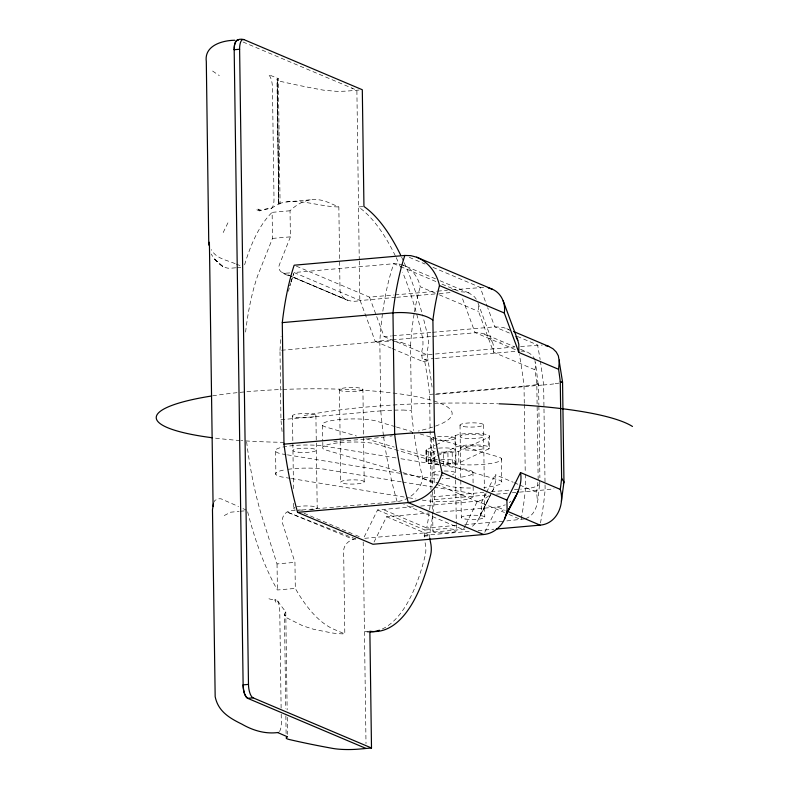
<?xml version="1.0" encoding="UTF-8"?>
<svg xmlns="http://www.w3.org/2000/svg" width="789" height="789" viewBox="0 0 789 789"><rect width="100%" height="100%" fill="white"/><g stroke="black" fill="none" stroke-linecap="round" stroke-linejoin="round"><path stroke-width="0.59" stroke-dasharray="3.94 2.96" d="M538.157 479.801L536.816 383.622A173.195 64.639 85 0 0 534.903 369.775L493.569 352.269L478.499 311.448L478.479 305.175M493.569 352.269L493.549 345.996L492.75 342.929L477.68 302.108M525.602 518.679C539.952 513.126 537.585 494.713 539.952 482.651L539.489 481.211M424.304 537.112A11.746 4.379 85 0 1 424.275 536.155L424.886 530.011L430.321 529.527L430.932 526.569A205.485 76.691 85 0 0 432.747 514.497M540.504 522.989L542.467 511.528A205.485 76.691 85 0 0 545.12 489.87L543.651 384.943L540.465 361.451M534.903 369.775L535.583 366.155L534.972 360.474M429.877 538.532A11.746 4.379 85 0 1 429.699 535.672L430.321 529.527L382.99 509.477M414.274 435.064A168.501 62.883 85 0 0 422.924 478.469C420.162 490.482 409.343 500.187 397.094 501.587L297.345 510.424M290.668 283.152L289.849 285.805L293.735 273.467M278.714 203.335L277.333 79.137L278.714 203.335L280.075 203.661L278.33 78.604L268.516 74.59A11.746 4.379 85 0 1 272.461 87.599L274.01 198.907A11.746 4.379 85 0 1 271.475 208.345L264.591 209.43M290.934 282.265L293.686 273.615M539.952 482.651L539.508 484.032A23.414 7.101 2.4 0 1 525.474 488.736L520.562 489.16M472.483 526.273L477.532 521.085L490.531 494.772M486.063 493.293L481.182 503.145L481.349 510.453L480.639 514.181L493.46 489.318L495.443 481.98L495.285 474.672L513.156 482.247M359.271 261.07L359.823 300.402C351.795 303.035 340.306 299.771 340.01 289.928L338.846 206.925L328.106 202.369A214.342 79.995 85 0 0 290.036 210.771L290.401 236.838L279.553 264.315C276.042 271.702 285.805 274.957 291.072 276.377M290.036 210.771L272.126 212.349L272.491 238.416L257.668 275.686A191.983 71.651 85 0 0 245.28 334.832M223.179 232.548L228.741 221.157M432.047 387.064A205.485 76.691 85 0 0 428.674 364.449L427.963 360.928L422.539 361.401L421.74 354.665A11.746 4.379 85 0 1 422.371 348.718A11.746 4.379 85 0 0 422.283 336.607A217.231 81.08 85 0 0 402.597 272.146M430.952 489.713L429.62 394.431A196.678 73.407 85 0 0 424.344 359.399L427.963 360.928L427.174 354.182A11.746 4.379 85 0 1 427.796 348.245A11.746 4.379 85 0 0 427.707 336.124A217.231 81.08 85 0 0 423.101 317.237M479.367 517.781L490.561 494.802M413.347 506.735L377.566 509.96L363.463 538.433L466.407 529.094M374.055 542.063L386.59 516.746L429.167 512.998M465.471 525.257L463.301 529.636L403.83 504.437M466.013 524.162L477.404 501.163L483.608 499.526L489.298 495.482M486.606 492.198L495.285 474.672M484.742 532.319L497.277 507.002L505.345 504.861M492.089 491.794L493.46 489.318M213.632 502.652L214.845 500.522L217.823 498.776L221.009 498.806L238.554 506.538M438.97 464.701L428.348 463.35L426.06 461.782L425.902 450.233L435.163 445.292M426.06 461.782L436.406 456.328M281.121 708.068L279.77 611.426A11.746 4.379 85 0 0 276.949 599.719A214.342 79.995 85 0 0 285.776 611.791L284.444 614.128L285.756 708.502M278.921 203.473L286.437 201.935L312.266 199.656M509.221 502.623L510.986 501.114M224.244 515.572L230.585 512.219L239.116 511.351M538.118 384.233L535.534 362.664M502.11 510.68L503.461 509.891M500.285 342.298L501.114 341.864M436.238 444.779L455.647 435.518A17.614 3.176 -0.8 0 1 478.667 433.486A17.614 3.176 -0.8 0 1 488.174 437.51L488.342 449.059L458.853 462.985L443.526 464.751L443.369 453.211L438.812 453.152M437.481 455.805L455.805 447.057A17.614 3.176 -0.8 0 1 478.824 445.035A17.614 3.176 -0.8 0 1 488.342 449.059M443.369 453.211L458.685 451.436L488.174 437.51M355.997 538.917C349.803 539.351 343.688 544.41 343.649 550.909L344.813 633.912A23.483 4.241 -0.8 0 1 331.163 632.788L313.894 629.366L302.848 625.845L287.186 618.073L285.371 616.584L284.444 614.128L286.269 617.422M279.602 202.872L278.754 203.187L276.978 79.679M524.478 518.935L505.167 521.085M420.636 506.074L477.404 501.163L504.506 512.525M359.054 90.035L349.744 90.853A23.483 4.241 -0.8 0 1 335.769 91.268L323.579 90.173A587.105 105.982 -0.8 0 1 279.691 81.178L278.044 80.665A14.094 2.545 -0.8 0 1 278.33 78.604M362.861 206.58L358.522 206.955A217.231 81.08 85 0 1 395.654 256.484M272.491 238.416L290.401 236.838M235.714 267.787L230.999 268.201A9.596 1.598 -1.1 0 1 229.579 268.309C221.334 268.102 215.121 260.508 211.196 254.048M236.897 267.688L241.602 267.274M289.741 272.915L284.987 273.231L282.127 272.609M296.398 266.169L369.508 297.137L393.839 294.997M395.052 294.889L436.406 291.24M437.629 291.141L447.353 290.283M452.225 289.849L484.239 287.324M435.498 278.833L402.883 265.035L398.337 263.842L393.77 263.704L294.021 272.53L360.149 300.54L395.457 297.423M396.67 297.325L438.063 293.676M439.286 293.567L450.243 292.601M369.508 297.137L384.075 336.597L391.374 335.956M392.587 335.848L431.514 332.416M432.727 332.307L494.762 326.843L502.869 327.356L509.053 329.595M282.087 431.544A191.983 71.651 85 0 1 280.953 419.679L279.987 350.385L379.825 341.598A23.443 6.282 1.3 0 1 391.147 341.341M421.484 355.218L434.206 354.093M435.42 353.995L514.487 347.022M520.562 346.489L542.29 345.059M424.344 359.399L434.157 358.531M435.38 358.423L518.758 351.075M429.62 394.431L524.034 386.107A23.335 1.322 -3.7 0 0 534.715 384.933M435.4 394.48L543.651 384.943M280.953 419.679L380.791 410.882L379.825 341.598A191.983 71.651 85 0 1 393.77 263.704L399.382 266.08M240.29 511.252L245.004 510.828M429.601 509.812A196.678 73.407 85 0 0 431.05 497.04L483.775 492.395M491.133 491.754L509.526 490.127M514.428 489.703L519.33 489.269M295.204 510.611C286.446 508.57 279.661 517.377 283.192 525.306L294.948 562.35L295.313 588.416A214.342 79.995 85 0 0 334.063 629.356L344.813 633.912M432.895 513.373A205.485 76.691 85 0 0 434.433 499.624L489.17 494.802M496.468 494.161L507.416 493.194M512.278 492.77L518.363 492.228M519.576 492.129L545.12 489.87A30.337 9.093 2.3 0 0 554.016 488.519M436.465 512.357L497.277 507.002L505.167 510.335M456.121 525.405L426.701 527.999A196.678 73.407 85 0 0 429.029 513.955M464.711 524.646L503.944 521.194M423.999 535.366L472 531.145M478.075 530.602L493.884 529.212M424.275 536.155L429.699 535.672M246.632 441.83A191.983 71.651 85 0 0 260.991 513.58L277.038 563.928L294.948 562.35M247.657 511.785A214.342 79.995 85 0 0 277.403 589.994L295.313 588.416M368.788 631.348L364.449 631.733A217.231 81.08 85 0 0 369.104 632.058M360.149 300.54L375.209 341.361L391.137 339.99M392.36 339.881L431.544 336.518M432.767 336.41L478.164 332.514L484.298 333.944L514.832 346.884M286.437 201.935C304.209 199.745 321.212 206.866 338.846 206.925M521.006 351.115C526.667 350.878 532.526 353.995 534.695 359.37M402.814 410.014L411.424 410.556A168.501 62.883 85 0 0 413.633 430.429M536.816 383.622L538.571 383.967L538.867 404.678M425.902 450.233L428.19 451.801L434.581 452.886L434.739 464.435M396.048 457.926L327.968 446.771A29.351 5.296 -0.8 0 0 286.811 446.347A29.351 5.296 -0.8 0 0 281.377 453.853L286.22 454.651M400.92 458.725L441.041 465.293M442.254 465.49L461.713 468.676A29.351 5.296 -0.8 0 1 458.498 477.513M287.433 454.849L402.39 473.686M403.603 473.883L420.537 476.664A29.351 5.296 -0.8 0 0 437.836 478.39M401.236 481.823L328.283 469.869A29.351 5.296 -0.8 0 0 287.137 469.445M402.459 482.02L432.855 486.991M434.068 487.198L462.029 491.774A29.351 5.296 -0.8 0 1 465.441 499.575A29.351 5.296 -0.8 0 1 421.829 499.96M290.174 478.341L281.703 476.95A29.351 5.296 -0.8 0 1 285.943 469.633M291.388 478.538L407.548 497.573M408.761 497.77L416.02 498.964M401.877 342.653L410.527 345.69L411.424 410.556M395.299 426.681L378.789 421.839A29.351 5.296 -0.8 0 0 340.453 419.482A29.351 5.296 -0.8 0 0 324.526 426.622L356.45 435.992M396.472 427.027L411.809 431.524M420.064 433.94L495.541 456.072A29.351 5.296 -0.8 0 1 486.882 464.001A29.351 5.296 -0.8 0 1 445.104 461.999L399.007 448.477M365.899 438.763L394.273 447.087M438.073 462.226L379.114 444.937A29.351 5.296 -0.8 0 0 340.779 442.58A29.351 5.296 -0.8 0 0 324.851 449.72L401.69 472.266M439.256 462.571L495.857 479.17A29.351 5.296 -0.8 0 1 483.765 487.454M402.873 472.611L438.339 483.016M439.512 483.361L445.43 485.097A29.351 5.296 -0.8 0 0 473.084 487.996M268.921 598.752L270.035 599.088A11.49 6.292 9.7 0 0 274.69 599.837M476.309 299.238L474.396 296.723L469.228 293.113L466.22 292.137L459.977 291.743L440.903 283.665M235.171 263.694C226.818 260.025 215.89 258.634 211.344 249.58M236.266 264.118L241.759 266.218M355.701 538.946L286.841 511.953L353.413 539.351M351.657 88.023L352.772 88.486M515.434 349.695L475.047 332.563L462.078 297.414M439.996 280.736L469.228 293.113M292.186 276.85L345.819 299.455L283.498 273.043L347.89 300.451M243.012 41.995L356.884 90.222L359.251 259.837M409.333 257.372L425.084 264.039M432.954 267.372L480.195 287.383L487.267 306.556M400.506 266.554L436.416 281.762M402.883 265.035C411.957 268.664 418.298 277.333 420.241 286.762L438.171 294.356M439.295 294.83L478.499 311.448M509.418 333.057L494.762 326.843L487.691 307.68M517.308 336.4L537.595 344.99L540.169 359.597M520.493 349.271L527.279 352.15M384.075 336.597L426.908 354.744M375.209 341.361L390.989 348.038M392.113 348.521L422.539 361.401M514.27 482.72L518.738 484.614M519.852 485.087L536.609 492.188L537.467 501.34M422.924 478.469L435.242 483.687M436.366 484.16L481.182 503.145M377.566 509.96L424.886 530.011M386.59 516.746L429.423 534.893M304.071 513.274L354.498 534.636M355.622 535.11L361.224 537.477M508.935 514.438L521.105 519.685A196.678 73.407 85 0 0 525.464 488.726L525.257 474.071M242.963 508.58L246.257 510.118M506.785 328.638L510.384 330.63M484.298 333.944L489.466 337.544L492.75 342.929M212.596 71.04L219.342 75.626M538.877 405.891L539.883 477.769M524.271 403.218L524.034 386.107A196.678 73.407 85 0 0 519.379 354.517M524.29 404.432L525.237 472.848M501.34 458.527L501.666 481.625M489.377 435.863L489.535 447.412M483.479 424.709L484.367 488.756M484.436 493.687L484.771 517.091M472.936 472.039L473.124 485.413M473.144 486.626L473.262 495.137M460.026 425.232L461.309 517.614M458.685 451.436L458.853 462.985M455.647 435.518L455.805 447.057M455.864 452.127L456.022 463.676M437.56 436.712A11.746 2.12 -0.8 0 1 455.085 438.339L455.647 479.002M455.677 480.215L456.279 523.334M456.279 524.458L456.377 530.721A11.746 2.12 -0.8 0 1 438.684 532.772A11.746 2.12 -0.8 0 1 438.852 529.094A11.746 2.12 -0.8 0 1 456.377 530.721M452.196 452.679L452.353 464.218M447.925 453.044L448.093 464.593M433.565 437.402L434.206 483.765M434.295 489.861L434.433 499.624M431.613 438.615L432.293 486.902M432.352 491.586L432.668 513.925M432.678 514.99L432.914 531.125M430.952 452.422L431.119 463.971M431.021 494.604L431.05 497.04M428.19 451.801L428.348 463.35M426.533 449.405L426.701 460.954M426.464 451.052L426.622 462.601M362.91 389.51A11.746 2.12 -0.8 0 1 344.921 391.472A11.746 2.12 -0.8 0 1 345.7 387.784A11.746 2.12 -0.8 0 1 362.91 389.51L364.202 481.901A11.746 2.12 -0.8 0 1 346.213 483.854A11.746 2.12 -0.8 0 1 346.992 480.176A11.746 2.12 -0.8 0 1 364.202 481.901M363.196 541.984L366.007 743.554M339.448 389.667L340.148 440.173M340.167 441.406L340.73 482.049M322.553 425.31L322.77 441.12M322.79 442.333L322.879 448.408M315.906 415.379L317.208 507.978M292.472 415.971L293.488 488.647M293.676 503.224L293.764 508.353M285.776 611.791L287.147 709.873M287.245 717.231L287.492 734.391M285.865 715.86L286.111 734.243M281.209 714.183L281.328 722.744A11.746 4.379 85 0 1 279.02 731.995M275.568 451.397L275.894 474.495M277.038 563.928L277.403 589.994M304.199 415.576A195.78 35.347 -0.8 0 1 497.701 403.761M438.635 448.162A11.746 2.12 -0.8 0 1 455.233 449.977A11.746 2.12 -0.8 0 1 437.56 451.929M435.143 451.624A11.746 2.12 -0.8 0 1 435.281 448.625M440.726 459.563A11.746 2.12 -0.8 0 1 455.401 461.338A11.746 2.12 -0.8 0 1 441.534 463.685M437.717 463.478A11.746 2.12 -0.8 0 1 437.885 459.809M455.085 438.339A11.746 2.12 -0.8 0 1 437.392 440.38M433.131 439.66A11.746 2.12 -0.8 0 1 435.114 437.076M449.809 478.233A29.351 5.296 -0.8 0 1 442.175 478.44M444.276 470.994A11.746 2.12 -0.8 0 1 454.651 472.157A11.746 2.12 -0.8 0 1 452.531 474.426M443.388 475.244A11.746 2.12 -0.8 0 1 441.357 475.225M438.467 475.077A11.746 2.12 -0.8 0 1 432.135 473.104A11.746 2.12 -0.8 0 1 440.242 471.151M296.654 506.775A11.746 2.12 -0.8 0 1 312 506.203A11.746 2.12 -0.8 0 1 316.014 508.856M314.308 509.339A11.746 2.12 -0.8 0 1 310.205 509.931M302.197 510.138A11.746 2.12 -0.8 0 1 298.538 509.862M295.096 509.191A11.746 2.12 -0.8 0 1 294.948 507.258M433.713 400.92A147.947 26.708 -0.8 0 1 418.219 431.06M392.32 435.844A147.947 26.708 -0.8 0 1 389.983 436.179M385.219 436.83A147.947 26.708 -0.8 0 1 333.806 441.347M284.139 442.313A147.947 26.708 -0.8 0 1 241.276 440.607M240.063 440.518A147.947 26.708 -0.8 0 1 213.503 437.905M212.645 395.831A147.947 26.708 -0.8 0 1 281.683 389.48M282.886 389.431A147.947 26.708 -0.8 0 1 432.717 400.615M553.809 383.918A30.337 1.795 -3.7 0 1 543.799 384.953M559.056 383.079A30.534 1.677 -4 0 1 553.207 383.918M397.094 501.587A191.983 71.651 85 0 1 383.641 436.909M383.484 435.725A191.983 71.651 85 0 1 380.791 410.882M279.987 350.385A191.983 71.651 85 0 1 281.081 336.301M288.439 291.279A191.983 71.651 85 0 1 289.277 287.975M393.445 341.489A23.443 6.282 1.3 0 1 401.966 342.623M380.939 410.911A23.443 2.15 -2.8 0 1 392.034 410.231M394.253 410.152A23.443 2.15 -2.8 0 1 402.548 410.063M410.527 345.69A168.501 62.883 85 0 1 414.264 313.055M414.472 311.872A168.501 62.883 85 0 1 420.241 286.762M537.881 482.316A173.195 64.639 85 0 1 536.609 492.188M538.206 384.233A23.492 1.272 -3.9 0 1 534.853 384.924M425.074 542.704A11.746 4.379 85 0 1 425.33 554.884A217.231 81.08 85 0 1 381.432 629.395M396.177 257.579A217.231 81.08 85 0 1 400.782 267.796M401.601 257.096A217.231 81.08 85 0 1 403.682 261.563M404.195 262.698A217.231 81.08 85 0 1 422.796 316.083M271.475 208.345A214.342 79.995 85 0 1 280.075 203.661M264.453 209.341A11.44 2.515 -9.8 0 1 271.643 208.227M244.62 264.798A214.342 79.995 85 0 1 272.126 212.349M461.466 435.686L460.441 436.218A11.746 2.12 -0.8 0 0 467.956 438.566A11.746 2.12 -0.8 0 0 482.355 437.343L483.391 436.81A11.746 2.12 -0.8 0 0 475.875 434.463A11.746 2.12 -0.8 0 0 461.466 435.686M461.634 447.235L460.598 447.767A11.746 2.12 -0.8 0 0 468.114 450.115A11.746 2.12 -0.8 0 0 482.513 448.892L483.549 448.359A11.746 2.12 -0.8 0 0 476.033 446.012A11.746 2.12 -0.8 0 0 461.634 447.235M260.459 210.604L259.591 210.929L256.129 209.509L261.406 210.288L257.895 208.996L260.459 210.604M275.825 599.788L274.68 599.778L276.209 602.904L275.825 599.788M222.666 266.396L213.503 258.131L222.666 266.396M463.863 426.642A11.746 2.12 -0.8 0 0 483.223 425.261A11.746 2.12 -0.8 0 0 468.163 422.993A11.746 2.12 -0.8 0 0 463.863 426.642M465.155 519.024A11.746 2.12 -0.8 0 0 484.515 517.643A11.746 2.12 -0.8 0 0 469.455 515.385A11.746 2.12 -0.8 0 0 465.155 519.024M298.42 452.196A11.746 2.12 -0.8 0 0 316.409 450.233A11.746 2.12 -0.8 0 0 299.189 448.517A11.746 2.12 -0.8 0 0 298.42 452.196M296.447 417.371A11.746 2.12 -0.8 0 0 315.708 415.931A11.746 2.12 -0.8 0 0 300.412 413.712A11.746 2.12 -0.8 0 0 296.447 417.371"/><path stroke-width="1.18" d="M234.264 49.766C233.869 43.365 236.098 37.537 243.929 39.608L362.309 89.749L363.946 206.481A217.231 81.08 85 0 1 400.556 254.916M560.269 489.397A174.961 65.3 85 0 0 561.62 478.321L560.269 381.649A174.961 65.3 85 0 0 558.592 369.301L518.846 352.456L504.279 312.996C505.917 303.538 501.37 292.966 492.228 289.168L416.74 257.224L410.803 255.646L404.836 255.458L294.149 265.212A205.485 76.691 85 0 0 282.284 322.612L283.981 444.158A205.485 76.691 85 0 0 297.591 512.347L372.96 544.262L483.647 534.518C492.809 533.739 500.837 527.407 504.526 519.103C510.029 503.934 523.64 489.87 520.523 472.562L560.269 489.397C564.894 504.141 557.064 523.817 540.11 525.139L496.32 528.995M518.846 352.456L518.807 344.31L517.771 340.315L503.204 300.856M561.403 501.291L563.957 482.01L562.557 382.103L558.356 355.809L556.206 351.963L552.981 348.758L548.69 346.391L513.58 331.508M213.434 503.816L212.478 509.635L215.17 696.677C218.129 711.224 229.126 717.911 241.907 724.144C252.766 730.436 265.114 734.155 277.708 732.547A11.746 4.379 85 0 0 278.379 732.409M558.592 369.301L559.431 360.08M416.74 257.224C428.565 261.987 436.84 273.27 439.483 285.549A174.961 65.3 85 0 0 432.905 320.127L434.463 432.047A174.961 65.3 85 0 0 442.096 472.631C438.309 488.213 424.226 500.749 408.278 502.593L297.591 512.347M563.376 483.805L563.957 482.01L561.62 478.321M504.526 519.103L506.193 514.428L515.769 495.877M518.156 491.586L506.193 514.428L507.11 509.576L506.893 500.078L520.523 472.562M561.965 382.478L562.557 382.103L560.269 381.649M234.747 40.259C222.36 40.407 204.065 45.545 206.304 61.532L208.789 245.142M247.776 698.354C243.762 695.346 243.485 689.517 243.13 684.911L234.185 49.727L239.609 49.253A11.746 4.379 85 0 1 243.929 39.608M282.284 322.612L392.971 312.858A30.278 9.616 2.7 0 1 410.674 313.125C418.357 314.15 426.494 315.442 432.905 320.127M283.981 444.158L394.668 434.404A205.485 76.691 85 0 0 408.278 502.593L483.647 534.518M429.877 538.532A11.746 4.379 85 0 0 430.508 542.23A11.746 4.379 85 0 1 430.755 554.411A217.231 81.08 85 0 1 369.873 631.259L371.501 747.992L253.121 697.841A11.746 4.379 85 0 1 248.476 684.398L243.051 684.872A11.746 4.379 85 0 0 247.697 698.324L366.076 748.465M247.697 698.324L253.121 697.841M371.501 747.992L358.936 749.096A23.483 4.241 -0.8 0 1 332.771 748.416A587.105 105.982 -0.8 0 1 288.882 739.421L287.235 738.908A14.094 2.545 -0.8 0 1 287.521 736.847L277.708 732.547M412.361 433.062L434.463 432.047M545.554 345.602L548.69 346.391M488.302 287.896L492.228 289.168M439.483 285.549L504.279 312.996M442.096 472.631L506.893 500.078M507.426 511.292L540.11 525.139M515.996 336.597L517.771 340.315M394.668 434.404L392.971 312.858A205.485 76.691 85 0 1 404.836 255.458M239.609 49.253L248.476 684.398M209.401 242.262L213.089 506.272M498.924 403.8A195.78 35.347 -0.8 0 1 632.472 426.474M212.221 437.747A147.947 26.708 -0.8 0 1 211.531 396.009M394.401 434.394A30.278 1.183 -4.1 0 1 412.499 433.033M379.371 630.214A217.231 81.08 85 0 1 370.258 632.028M234.185 49.727A11.746 4.379 85 0 1 238.505 40.081"/></g></svg>
